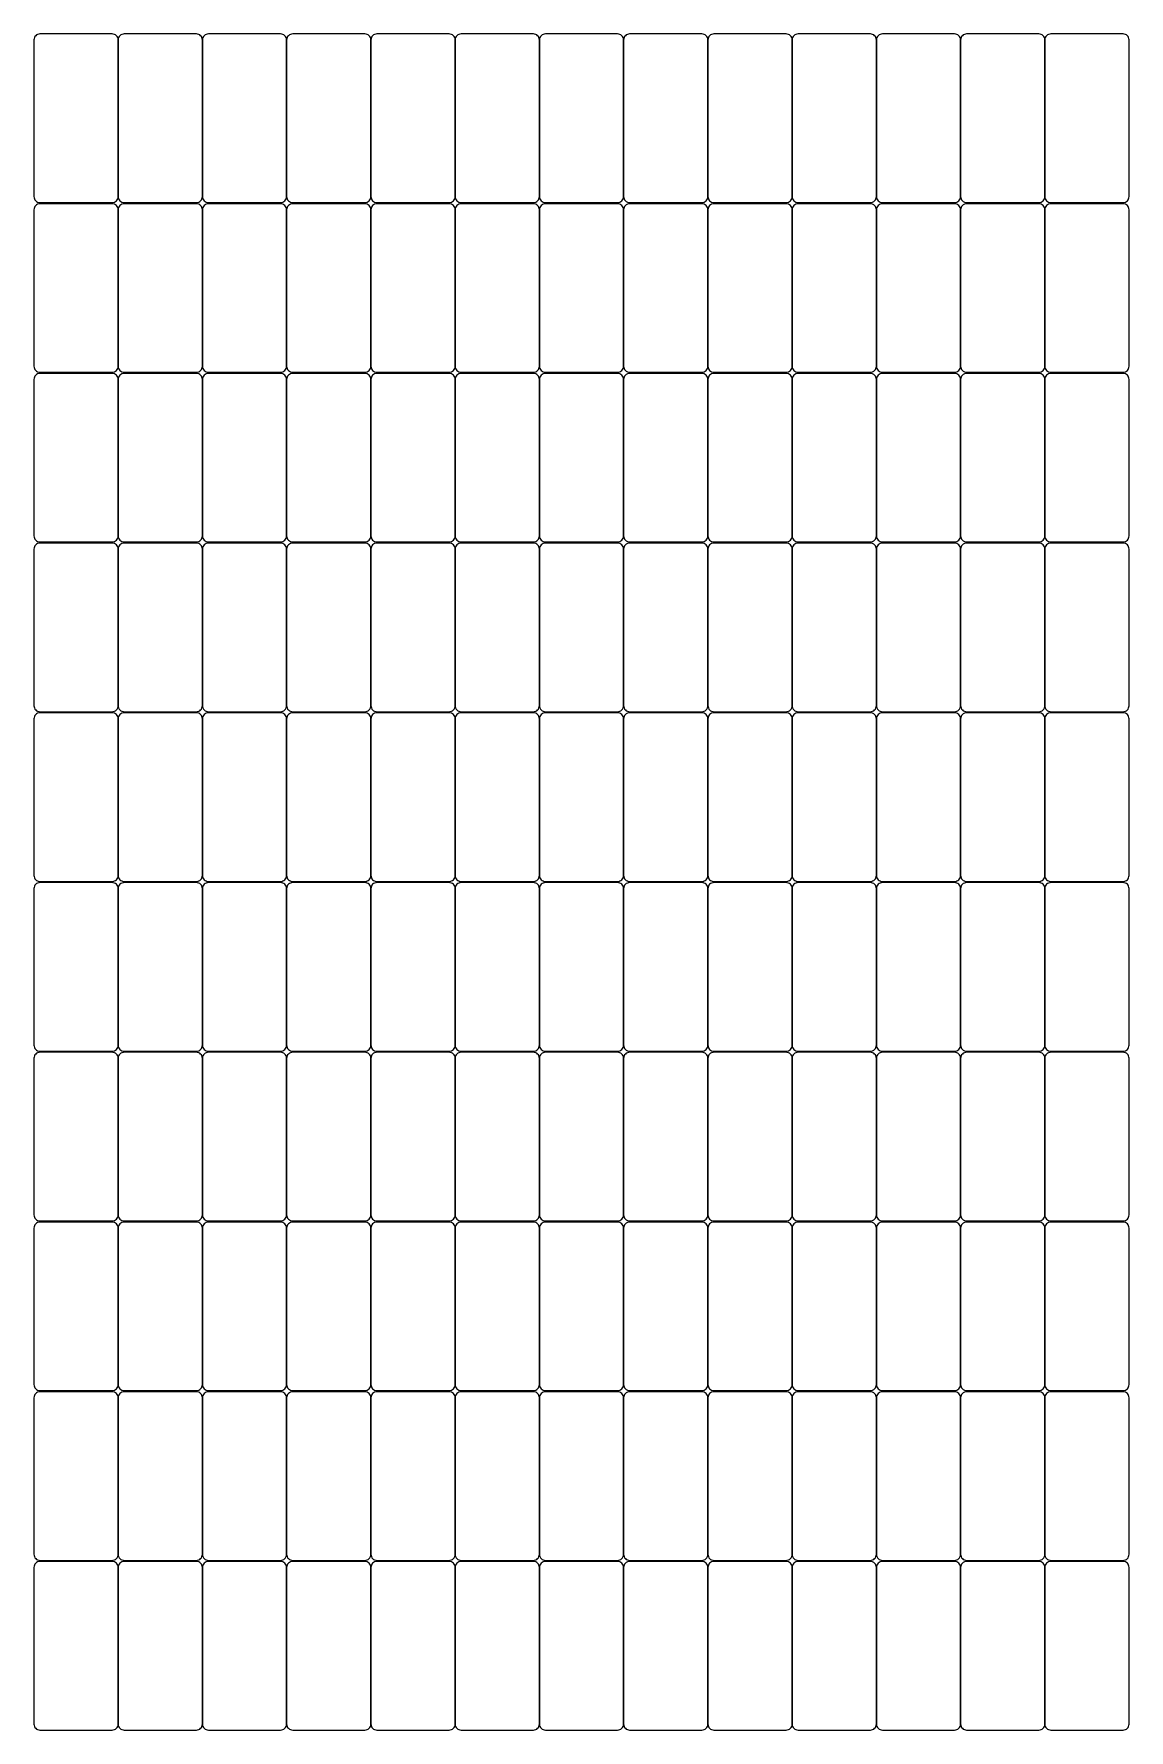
# Model space of a CAD drawing. Header units: inches. Extents: x 0.6 to 23.4, y -35.6 to -0.4.
import ezdxf

# ---------------------------------------------------------------- set-up
doc = ezdxf.new("R2010")
doc.units = ezdxf.units.IN

msp = doc.modelspace()

# ---------------------------------------------------------------- linework, layer by layer
for points in [[(2.252, -3.893, 0.414214), (2.377, -3.768), (2.377, -0.518, 0.414214), (2.252, -0.393), (0.752, -0.393, 0.414214), (0.627, -0.518), (0.627, -3.768, 0.414214), (0.752, -3.893)], [(4.002, -3.893, 0.414214), (4.127, -3.768), (4.127, -0.518, 0.414214), (4.002, -0.393), (2.502, -0.393, 0.414214), (2.377, -0.518), (2.377, -3.768, 0.414214), (2.502, -3.893)], [(5.752, -3.893, 0.414214), (5.877, -3.768), (5.877, -0.518, 0.414214), (5.752, -0.393), (4.252, -0.393, 0.414214), (4.127, -0.518), (4.127, -3.768, 0.414214), (4.252, -3.893)], [(7.502, -3.893, 0.414214), (7.627, -3.768), (7.627, -0.518, 0.414214), (7.502, -0.393), (6.002, -0.393, 0.414214), (5.877, -0.518), (5.877, -3.768, 0.414214), (6.002, -3.893)], [(9.252, -3.893, 0.414214), (9.377, -3.768), (9.377, -0.518, 0.414214), (9.252, -0.393), (7.752, -0.393, 0.414214), (7.627, -0.518), (7.627, -3.768, 0.414214), (7.752, -3.893)], [(11.002, -3.893, 0.414214), (11.127, -3.768), (11.127, -0.518, 0.414214), (11.002, -0.393), (9.502, -0.393, 0.414214), (9.377, -0.518), (9.377, -3.768, 0.414214), (9.502, -3.893)], [(12.752, -3.893, 0.414214), (12.877, -3.768), (12.877, -0.518, 0.414214), (12.752, -0.393), (11.252, -0.393, 0.414214), (11.127, -0.518), (11.127, -3.768, 0.414214), (11.252, -3.893)], [(14.502, -3.893, 0.414214), (14.627, -3.768), (14.627, -0.518, 0.414214), (14.502, -0.393), (13.002, -0.393, 0.414214), (12.877, -0.518), (12.877, -3.768, 0.414214), (13.002, -3.893)], [(16.252, -3.893, 0.414214), (16.377, -3.768), (16.377, -0.518, 0.414214), (16.252, -0.393), (14.752, -0.393, 0.414214), (14.627, -0.518), (14.627, -3.768, 0.414214), (14.752, -3.893)], [(18.002, -3.893, 0.414214), (18.127, -3.768), (18.127, -0.518, 0.414214), (18.002, -0.393), (16.502, -0.393, 0.414214), (16.377, -0.518), (16.377, -3.768, 0.414214), (16.502, -3.893)], [(19.752, -3.893, 0.414214), (19.877, -3.768), (19.877, -0.518, 0.414214), (19.752, -0.393), (18.252, -0.393, 0.414214), (18.127, -0.518), (18.127, -3.768, 0.414214), (18.252, -3.893)], [(21.502, -3.893, 0.414214), (21.627, -3.768), (21.627, -0.518, 0.414214), (21.502, -0.393), (20.002, -0.393, 0.414214), (19.877, -0.518), (19.877, -3.768, 0.414214), (20.002, -3.893)], [(23.252, -3.893, 0.414214), (23.377, -3.768), (23.377, -0.518, 0.414214), (23.252, -0.393), (21.752, -0.393, 0.414214), (21.627, -0.518), (21.627, -3.768, 0.414214), (21.752, -3.893)], [(2.252, -7.417, 0.414214), (2.377, -7.292), (2.377, -4.042, 0.414214), (2.252, -3.917), (0.752, -3.917, 0.414214), (0.627, -4.042), (0.627, -7.292, 0.414214), (0.752, -7.417)], [(4.002, -7.417, 0.414214), (4.127, -7.292), (4.127, -4.042, 0.414214), (4.002, -3.917), (2.502, -3.917, 0.414214), (2.377, -4.042), (2.377, -7.292, 0.414214), (2.502, -7.417)], [(5.752, -7.417, 0.414214), (5.877, -7.292), (5.877, -4.042, 0.414214), (5.752, -3.917), (4.252, -3.917, 0.414214), (4.127, -4.042), (4.127, -7.292, 0.414214), (4.252, -7.417)], [(7.502, -7.417, 0.414214), (7.627, -7.292), (7.627, -4.042, 0.414214), (7.502, -3.917), (6.002, -3.917, 0.414214), (5.877, -4.042), (5.877, -7.292, 0.414214), (6.002, -7.417)], [(9.252, -7.417, 0.414214), (9.377, -7.292), (9.377, -4.042, 0.414214), (9.252, -3.917), (7.752, -3.917, 0.414214), (7.627, -4.042), (7.627, -7.292, 0.414214), (7.752, -7.417)], [(11.002, -7.417, 0.414214), (11.127, -7.292), (11.127, -4.042, 0.414214), (11.002, -3.917), (9.502, -3.917, 0.414214), (9.377, -4.042), (9.377, -7.292, 0.414214), (9.502, -7.417)], [(12.752, -7.417, 0.414214), (12.877, -7.292), (12.877, -4.042, 0.414214), (12.752, -3.917), (11.252, -3.917, 0.414214), (11.127, -4.042), (11.127, -7.292, 0.414214), (11.252, -7.417)], [(14.502, -7.417, 0.414214), (14.627, -7.292), (14.627, -4.042, 0.414214), (14.502, -3.917), (13.002, -3.917, 0.414214), (12.877, -4.042), (12.877, -7.292, 0.414214), (13.002, -7.417)], [(16.252, -7.417, 0.414214), (16.377, -7.292), (16.377, -4.042, 0.414214), (16.252, -3.917), (14.752, -3.917, 0.414214), (14.627, -4.042), (14.627, -7.292, 0.414214), (14.752, -7.417)], [(18.002, -7.417, 0.414214), (18.127, -7.292), (18.127, -4.042, 0.414214), (18.002, -3.917), (16.502, -3.917, 0.414214), (16.377, -4.042), (16.377, -7.292, 0.414214), (16.502, -7.417)], [(19.752, -7.417, 0.414214), (19.877, -7.292), (19.877, -4.042, 0.414214), (19.752, -3.917), (18.252, -3.917, 0.414214), (18.127, -4.042), (18.127, -7.292, 0.414214), (18.252, -7.417)], [(21.502, -7.417, 0.414214), (21.627, -7.292), (21.627, -4.042, 0.414214), (21.502, -3.917), (20.002, -3.917, 0.414214), (19.877, -4.042), (19.877, -7.292, 0.414214), (20.002, -7.417)], [(23.252, -7.417, 0.414214), (23.377, -7.292), (23.377, -4.042, 0.414214), (23.252, -3.917), (21.752, -3.917, 0.414214), (21.627, -4.042), (21.627, -7.292, 0.414214), (21.752, -7.417)], [(2.252, -10.94, 0.414214), (2.377, -10.815), (2.377, -7.565, 0.414214), (2.252, -7.44), (0.752, -7.44, 0.414214), (0.627, -7.565), (0.627, -10.815, 0.414214), (0.752, -10.94)], [(4.002, -10.94, 0.414214), (4.127, -10.815), (4.127, -7.565, 0.414214), (4.002, -7.44), (2.502, -7.44, 0.414214), (2.377, -7.565), (2.377, -10.815, 0.414214), (2.502, -10.94)], [(5.752, -10.94, 0.414214), (5.877, -10.815), (5.877, -7.565, 0.414214), (5.752, -7.44), (4.252, -7.44, 0.414214), (4.127, -7.565), (4.127, -10.815, 0.414214), (4.252, -10.94)], [(7.502, -10.94, 0.414214), (7.627, -10.815), (7.627, -7.565, 0.414214), (7.502, -7.44), (6.002, -7.44, 0.414214), (5.877, -7.565), (5.877, -10.815, 0.414214), (6.002, -10.94)], [(9.252, -10.94, 0.414214), (9.377, -10.815), (9.377, -7.565, 0.414214), (9.252, -7.44), (7.752, -7.44, 0.414214), (7.627, -7.565), (7.627, -10.815, 0.414214), (7.752, -10.94)], [(11.002, -10.94, 0.414214), (11.127, -10.815), (11.127, -7.565, 0.414214), (11.002, -7.44), (9.502, -7.44, 0.414214), (9.377, -7.565), (9.377, -10.815, 0.414214), (9.502, -10.94)], [(12.752, -10.94, 0.414214), (12.877, -10.815), (12.877, -7.565, 0.414214), (12.752, -7.44), (11.252, -7.44, 0.414214), (11.127, -7.565), (11.127, -10.815, 0.414214), (11.252, -10.94)], [(14.502, -10.94, 0.414214), (14.627, -10.815), (14.627, -7.565, 0.414214), (14.502, -7.44), (13.002, -7.44, 0.414214), (12.877, -7.565), (12.877, -10.815, 0.414214), (13.002, -10.94)], [(16.252, -10.94, 0.414214), (16.377, -10.815), (16.377, -7.565, 0.414214), (16.252, -7.44), (14.752, -7.44, 0.414214), (14.627, -7.565), (14.627, -10.815, 0.414214), (14.752, -10.94)], [(18.002, -10.94, 0.414214), (18.127, -10.815), (18.127, -7.565, 0.414214), (18.002, -7.44), (16.502, -7.44, 0.414214), (16.377, -7.565), (16.377, -10.815, 0.414214), (16.502, -10.94)], [(19.752, -10.94, 0.414214), (19.877, -10.815), (19.877, -7.565, 0.414214), (19.752, -7.44), (18.252, -7.44, 0.414214), (18.127, -7.565), (18.127, -10.815, 0.414214), (18.252, -10.94)], [(21.502, -10.94, 0.414214), (21.627, -10.815), (21.627, -7.565, 0.414214), (21.502, -7.44), (20.002, -7.44, 0.414214), (19.877, -7.565), (19.877, -10.815, 0.414214), (20.002, -10.94)], [(23.252, -10.94, 0.414214), (23.377, -10.815), (23.377, -7.565, 0.414214), (23.252, -7.44), (21.752, -7.44, 0.414214), (21.627, -7.565), (21.627, -10.815, 0.414214), (21.752, -10.94)], [(2.252, -14.463, 0.414214), (2.377, -14.338), (2.377, -11.088, 0.414214), (2.252, -10.963), (0.752, -10.963, 0.414214), (0.627, -11.088), (0.627, -14.338, 0.414214), (0.752, -14.463)], [(4.002, -14.463, 0.414214), (4.127, -14.338), (4.127, -11.088, 0.414214), (4.002, -10.963), (2.502, -10.963, 0.414214), (2.377, -11.088), (2.377, -14.338, 0.414214), (2.502, -14.463)], [(5.752, -14.463, 0.414214), (5.877, -14.338), (5.877, -11.088, 0.414214), (5.752, -10.963), (4.252, -10.963, 0.414214), (4.127, -11.088), (4.127, -14.338, 0.414214), (4.252, -14.463)], [(7.502, -14.463, 0.414214), (7.627, -14.338), (7.627, -11.088, 0.414214), (7.502, -10.963), (6.002, -10.963, 0.414214), (5.877, -11.088), (5.877, -14.338, 0.414214), (6.002, -14.463)], [(9.252, -14.463, 0.414214), (9.377, -14.338), (9.377, -11.088, 0.414214), (9.252, -10.963), (7.752, -10.963, 0.414214), (7.627, -11.088), (7.627, -14.338, 0.414214), (7.752, -14.463)], [(11.002, -14.463, 0.414214), (11.127, -14.338), (11.127, -11.088, 0.414214), (11.002, -10.963), (9.502, -10.963, 0.414214), (9.377, -11.088), (9.377, -14.338, 0.414214), (9.502, -14.463)], [(12.752, -14.463, 0.414214), (12.877, -14.338), (12.877, -11.088, 0.414214), (12.752, -10.963), (11.252, -10.963, 0.414214), (11.127, -11.088), (11.127, -14.338, 0.414214), (11.252, -14.463)], [(14.502, -14.463, 0.414214), (14.627, -14.338), (14.627, -11.088, 0.414214), (14.502, -10.963), (13.002, -10.963, 0.414214), (12.877, -11.088), (12.877, -14.338, 0.414214), (13.002, -14.463)], [(16.252, -14.463, 0.414214), (16.377, -14.338), (16.377, -11.088, 0.414214), (16.252, -10.963), (14.752, -10.963, 0.414214), (14.627, -11.088), (14.627, -14.338, 0.414214), (14.752, -14.463)], [(18.002, -14.463, 0.414214), (18.127, -14.338), (18.127, -11.088, 0.414214), (18.002, -10.963), (16.502, -10.963, 0.414214), (16.377, -11.088), (16.377, -14.338, 0.414214), (16.502, -14.463)], [(19.752, -14.463, 0.414214), (19.877, -14.338), (19.877, -11.088, 0.414214), (19.752, -10.963), (18.252, -10.963, 0.414214), (18.127, -11.088), (18.127, -14.338, 0.414214), (18.252, -14.463)], [(21.502, -14.463, 0.414214), (21.627, -14.338), (21.627, -11.088, 0.414214), (21.502, -10.963), (20.002, -10.963, 0.414214), (19.877, -11.088), (19.877, -14.338, 0.414214), (20.002, -14.463)], [(23.252, -14.463, 0.414214), (23.377, -14.338), (23.377, -11.088, 0.414214), (23.252, -10.963), (21.752, -10.963, 0.414214), (21.627, -11.088), (21.627, -14.338, 0.414214), (21.752, -14.463)], [(2.252, -17.987, 0.414214), (2.377, -17.862), (2.377, -14.612, 0.414214), (2.252, -14.487), (0.752, -14.487, 0.414214), (0.627, -14.612), (0.627, -17.862, 0.414214), (0.752, -17.987)], [(4.002, -17.987, 0.414214), (4.127, -17.862), (4.127, -14.612, 0.414214), (4.002, -14.487), (2.502, -14.487, 0.414214), (2.377, -14.612), (2.377, -17.862, 0.414214), (2.502, -17.987)], [(5.752, -17.987, 0.414214), (5.877, -17.862), (5.877, -14.612, 0.414214), (5.752, -14.487), (4.252, -14.487, 0.414214), (4.127, -14.612), (4.127, -17.862, 0.414214), (4.252, -17.987)], [(7.502, -17.987, 0.414214), (7.627, -17.862), (7.627, -14.612, 0.414214), (7.502, -14.487), (6.002, -14.487, 0.414214), (5.877, -14.612), (5.877, -17.862, 0.414214), (6.002, -17.987)], [(9.252, -17.987, 0.414214), (9.377, -17.862), (9.377, -14.612, 0.414214), (9.252, -14.487), (7.752, -14.487, 0.414214), (7.627, -14.612), (7.627, -17.862, 0.414214), (7.752, -17.987)], [(11.002, -17.987, 0.414214), (11.127, -17.862), (11.127, -14.612, 0.414214), (11.002, -14.487), (9.502, -14.487, 0.414214), (9.377, -14.612), (9.377, -17.862, 0.414214), (9.502, -17.987)], [(12.752, -17.987, 0.414214), (12.877, -17.862), (12.877, -14.612, 0.414214), (12.752, -14.487), (11.252, -14.487, 0.414214), (11.127, -14.612), (11.127, -17.862, 0.414214), (11.252, -17.987)], [(14.502, -17.987, 0.414214), (14.627, -17.862), (14.627, -14.612, 0.414214), (14.502, -14.487), (13.002, -14.487, 0.414214), (12.877, -14.612), (12.877, -17.862, 0.414214), (13.002, -17.987)], [(16.252, -17.987, 0.414214), (16.377, -17.862), (16.377, -14.612, 0.414214), (16.252, -14.487), (14.752, -14.487, 0.414214), (14.627, -14.612), (14.627, -17.862, 0.414214), (14.752, -17.987)], [(18.002, -17.987, 0.414214), (18.127, -17.862), (18.127, -14.612, 0.414214), (18.002, -14.487), (16.502, -14.487, 0.414214), (16.377, -14.612), (16.377, -17.862, 0.414214), (16.502, -17.987)], [(19.752, -17.987, 0.414214), (19.877, -17.862), (19.877, -14.612, 0.414214), (19.752, -14.487), (18.252, -14.487, 0.414214), (18.127, -14.612), (18.127, -17.862, 0.414214), (18.252, -17.987)], [(21.502, -17.987, 0.414214), (21.627, -17.862), (21.627, -14.612, 0.414214), (21.502, -14.487), (20.002, -14.487, 0.414214), (19.877, -14.612), (19.877, -17.862, 0.414214), (20.002, -17.987)], [(23.252, -17.987, 0.414214), (23.377, -17.862), (23.377, -14.612, 0.414214), (23.252, -14.487), (21.752, -14.487, 0.414214), (21.627, -14.612), (21.627, -17.862, 0.414214), (21.752, -17.987)], [(2.252, -21.51, 0.414214), (2.377, -21.385), (2.377, -18.135, 0.414214), (2.252, -18.01), (0.752, -18.01, 0.414214), (0.627, -18.135), (0.627, -21.385, 0.414214), (0.752, -21.51)], [(4.002, -21.51, 0.414214), (4.127, -21.385), (4.127, -18.135, 0.414214), (4.002, -18.01), (2.502, -18.01, 0.414214), (2.377, -18.135), (2.377, -21.385, 0.414214), (2.502, -21.51)], [(5.752, -21.51, 0.414214), (5.877, -21.385), (5.877, -18.135, 0.414214), (5.752, -18.01), (4.252, -18.01, 0.414214), (4.127, -18.135), (4.127, -21.385, 0.414214), (4.252, -21.51)], [(7.502, -21.51, 0.414214), (7.627, -21.385), (7.627, -18.135, 0.414214), (7.502, -18.01), (6.002, -18.01, 0.414214), (5.877, -18.135), (5.877, -21.385, 0.414214), (6.002, -21.51)], [(9.252, -21.51, 0.414214), (9.377, -21.385), (9.377, -18.135, 0.414214), (9.252, -18.01), (7.752, -18.01, 0.414214), (7.627, -18.135), (7.627, -21.385, 0.414214), (7.752, -21.51)], [(11.002, -21.51, 0.414214), (11.127, -21.385), (11.127, -18.135, 0.414214), (11.002, -18.01), (9.502, -18.01, 0.414214), (9.377, -18.135), (9.377, -21.385, 0.414214), (9.502, -21.51)], [(12.752, -21.51, 0.414214), (12.877, -21.385), (12.877, -18.135, 0.414214), (12.752, -18.01), (11.252, -18.01, 0.414214), (11.127, -18.135), (11.127, -21.385, 0.414214), (11.252, -21.51)], [(14.502, -21.51, 0.414214), (14.627, -21.385), (14.627, -18.135, 0.414214), (14.502, -18.01), (13.002, -18.01, 0.414214), (12.877, -18.135), (12.877, -21.385, 0.414214), (13.002, -21.51)], [(16.252, -21.51, 0.414214), (16.377, -21.385), (16.377, -18.135, 0.414214), (16.252, -18.01), (14.752, -18.01, 0.414214), (14.627, -18.135), (14.627, -21.385, 0.414214), (14.752, -21.51)], [(18.002, -21.51, 0.414214), (18.127, -21.385), (18.127, -18.135, 0.414214), (18.002, -18.01), (16.502, -18.01, 0.414214), (16.377, -18.135), (16.377, -21.385, 0.414214), (16.502, -21.51)], [(19.752, -21.51, 0.414214), (19.877, -21.385), (19.877, -18.135, 0.414214), (19.752, -18.01), (18.252, -18.01, 0.414214), (18.127, -18.135), (18.127, -21.385, 0.414214), (18.252, -21.51)], [(21.502, -21.51, 0.414214), (21.627, -21.385), (21.627, -18.135, 0.414214), (21.502, -18.01), (20.002, -18.01, 0.414214), (19.877, -18.135), (19.877, -21.385, 0.414214), (20.002, -21.51)], [(23.252, -21.51, 0.414214), (23.377, -21.385), (23.377, -18.135, 0.414214), (23.252, -18.01), (21.752, -18.01, 0.414214), (21.627, -18.135), (21.627, -21.385, 0.414214), (21.752, -21.51)], [(2.252, -25.033, 0.414214), (2.377, -24.908), (2.377, -21.658, 0.414214), (2.252, -21.533), (0.752, -21.533, 0.414214), (0.627, -21.658), (0.627, -24.908, 0.414214), (0.752, -25.033)], [(4.002, -25.033, 0.414214), (4.127, -24.908), (4.127, -21.658, 0.414214), (4.002, -21.533), (2.502, -21.533, 0.414214), (2.377, -21.658), (2.377, -24.908, 0.414214), (2.502, -25.033)], [(5.752, -25.033, 0.414214), (5.877, -24.908), (5.877, -21.658, 0.414214), (5.752, -21.533), (4.252, -21.533, 0.414214), (4.127, -21.658), (4.127, -24.908, 0.414214), (4.252, -25.033)], [(7.502, -25.033, 0.414214), (7.627, -24.908), (7.627, -21.658, 0.414214), (7.502, -21.533), (6.002, -21.533, 0.414214), (5.877, -21.658), (5.877, -24.908, 0.414214), (6.002, -25.033)], [(9.252, -25.033, 0.414214), (9.377, -24.908), (9.377, -21.658, 0.414214), (9.252, -21.533), (7.752, -21.533, 0.414214), (7.627, -21.658), (7.627, -24.908, 0.414214), (7.752, -25.033)], [(11.002, -25.033, 0.414214), (11.127, -24.908), (11.127, -21.658, 0.414214), (11.002, -21.533), (9.502, -21.533, 0.414214), (9.377, -21.658), (9.377, -24.908, 0.414214), (9.502, -25.033)], [(12.752, -25.033, 0.414214), (12.877, -24.908), (12.877, -21.658, 0.414214), (12.752, -21.533), (11.252, -21.533, 0.414214), (11.127, -21.658), (11.127, -24.908, 0.414214), (11.252, -25.033)], [(14.502, -25.033, 0.414214), (14.627, -24.908), (14.627, -21.658, 0.414214), (14.502, -21.533), (13.002, -21.533, 0.414214), (12.877, -21.658), (12.877, -24.908, 0.414214), (13.002, -25.033)], [(16.252, -25.033, 0.414214), (16.377, -24.908), (16.377, -21.658, 0.414214), (16.252, -21.533), (14.752, -21.533, 0.414214), (14.627, -21.658), (14.627, -24.908, 0.414214), (14.752, -25.033)], [(18.002, -25.033, 0.414214), (18.127, -24.908), (18.127, -21.658, 0.414214), (18.002, -21.533), (16.502, -21.533, 0.414214), (16.377, -21.658), (16.377, -24.908, 0.414214), (16.502, -25.033)], [(19.752, -25.033, 0.414214), (19.877, -24.908), (19.877, -21.658, 0.414214), (19.752, -21.533), (18.252, -21.533, 0.414214), (18.127, -21.658), (18.127, -24.908, 0.414214), (18.252, -25.033)], [(21.502, -25.033, 0.414214), (21.627, -24.908), (21.627, -21.658, 0.414214), (21.502, -21.533), (20.002, -21.533, 0.414214), (19.877, -21.658), (19.877, -24.908, 0.414214), (20.002, -25.033)], [(23.252, -25.033, 0.414214), (23.377, -24.908), (23.377, -21.658, 0.414214), (23.252, -21.533), (21.752, -21.533, 0.414214), (21.627, -21.658), (21.627, -24.908, 0.414214), (21.752, -25.033)], [(2.252, -28.557, 0.414214), (2.377, -28.432), (2.377, -25.182, 0.414214), (2.252, -25.057), (0.752, -25.057, 0.414214), (0.627, -25.182), (0.627, -28.432, 0.414214), (0.752, -28.557)], [(4.002, -28.557, 0.414214), (4.127, -28.432), (4.127, -25.182, 0.414214), (4.002, -25.057), (2.502, -25.057, 0.414214), (2.377, -25.182), (2.377, -28.432, 0.414214), (2.502, -28.557)], [(5.752, -28.557, 0.414214), (5.877, -28.432), (5.877, -25.182, 0.414214), (5.752, -25.057), (4.252, -25.057, 0.414214), (4.127, -25.182), (4.127, -28.432, 0.414214), (4.252, -28.557)], [(7.502, -28.557, 0.414214), (7.627, -28.432), (7.627, -25.182, 0.414214), (7.502, -25.057), (6.002, -25.057, 0.414214), (5.877, -25.182), (5.877, -28.432, 0.414214), (6.002, -28.557)], [(9.252, -28.557, 0.414214), (9.377, -28.432), (9.377, -25.182, 0.414214), (9.252, -25.057), (7.752, -25.057, 0.414214), (7.627, -25.182), (7.627, -28.432, 0.414214), (7.752, -28.557)], [(11.002, -28.557, 0.414214), (11.127, -28.432), (11.127, -25.182, 0.414214), (11.002, -25.057), (9.502, -25.057, 0.414214), (9.377, -25.182), (9.377, -28.432, 0.414214), (9.502, -28.557)], [(12.752, -28.557, 0.414214), (12.877, -28.432), (12.877, -25.182, 0.414214), (12.752, -25.057), (11.252, -25.057, 0.414214), (11.127, -25.182), (11.127, -28.432, 0.414214), (11.252, -28.557)], [(14.502, -28.557, 0.414214), (14.627, -28.432), (14.627, -25.182, 0.414214), (14.502, -25.057), (13.002, -25.057, 0.414214), (12.877, -25.182), (12.877, -28.432, 0.414214), (13.002, -28.557)], [(16.252, -28.557, 0.414214), (16.377, -28.432), (16.377, -25.182, 0.414214), (16.252, -25.057), (14.752, -25.057, 0.414214), (14.627, -25.182), (14.627, -28.432, 0.414214), (14.752, -28.557)], [(18.002, -28.557, 0.414214), (18.127, -28.432), (18.127, -25.182, 0.414214), (18.002, -25.057), (16.502, -25.057, 0.414214), (16.377, -25.182), (16.377, -28.432, 0.414214), (16.502, -28.557)], [(19.752, -28.557, 0.414214), (19.877, -28.432), (19.877, -25.182, 0.414214), (19.752, -25.057), (18.252, -25.057, 0.414214), (18.127, -25.182), (18.127, -28.432, 0.414214), (18.252, -28.557)], [(21.502, -28.557, 0.414214), (21.627, -28.432), (21.627, -25.182, 0.414214), (21.502, -25.057), (20.002, -25.057, 0.414214), (19.877, -25.182), (19.877, -28.432, 0.414214), (20.002, -28.557)], [(23.252, -28.557, 0.414214), (23.377, -28.432), (23.377, -25.182, 0.414214), (23.252, -25.057), (21.752, -25.057, 0.414214), (21.627, -25.182), (21.627, -28.432, 0.414214), (21.752, -28.557)], [(2.252, -32.08, 0.414214), (2.377, -31.955), (2.377, -28.705, 0.414214), (2.252, -28.58), (0.752, -28.58, 0.414214), (0.627, -28.705), (0.627, -31.955, 0.414214), (0.752, -32.08)], [(4.002, -32.08, 0.414214), (4.127, -31.955), (4.127, -28.705, 0.414214), (4.002, -28.58), (2.502, -28.58, 0.414214), (2.377, -28.705), (2.377, -31.955, 0.414214), (2.502, -32.08)], [(5.752, -32.08, 0.414214), (5.877, -31.955), (5.877, -28.705, 0.414214), (5.752, -28.58), (4.252, -28.58, 0.414214), (4.127, -28.705), (4.127, -31.955, 0.414214), (4.252, -32.08)], [(7.502, -32.08, 0.414214), (7.627, -31.955), (7.627, -28.705, 0.414214), (7.502, -28.58), (6.002, -28.58, 0.414214), (5.877, -28.705), (5.877, -31.955, 0.414214), (6.002, -32.08)], [(9.252, -32.08, 0.414214), (9.377, -31.955), (9.377, -28.705, 0.414214), (9.252, -28.58), (7.752, -28.58, 0.414214), (7.627, -28.705), (7.627, -31.955, 0.414214), (7.752, -32.08)], [(11.002, -32.08, 0.414214), (11.127, -31.955), (11.127, -28.705, 0.414214), (11.002, -28.58), (9.502, -28.58, 0.414214), (9.377, -28.705), (9.377, -31.955, 0.414214), (9.502, -32.08)], [(12.752, -32.08, 0.414214), (12.877, -31.955), (12.877, -28.705, 0.414214), (12.752, -28.58), (11.252, -28.58, 0.414214), (11.127, -28.705), (11.127, -31.955, 0.414214), (11.252, -32.08)], [(14.502, -32.08, 0.414214), (14.627, -31.955), (14.627, -28.705, 0.414214), (14.502, -28.58), (13.002, -28.58, 0.414214), (12.877, -28.705), (12.877, -31.955, 0.414214), (13.002, -32.08)], [(16.252, -32.08, 0.414214), (16.377, -31.955), (16.377, -28.705, 0.414214), (16.252, -28.58), (14.752, -28.58, 0.414214), (14.627, -28.705), (14.627, -31.955, 0.414214), (14.752, -32.08)], [(18.002, -32.08, 0.414214), (18.127, -31.955), (18.127, -28.705, 0.414214), (18.002, -28.58), (16.502, -28.58, 0.414214), (16.377, -28.705), (16.377, -31.955, 0.414214), (16.502, -32.08)], [(19.752, -32.08, 0.414214), (19.877, -31.955), (19.877, -28.705, 0.414214), (19.752, -28.58), (18.252, -28.58, 0.414214), (18.127, -28.705), (18.127, -31.955, 0.414214), (18.252, -32.08)], [(21.502, -32.08, 0.414214), (21.627, -31.955), (21.627, -28.705, 0.414214), (21.502, -28.58), (20.002, -28.58, 0.414214), (19.877, -28.705), (19.877, -31.955, 0.414214), (20.002, -32.08)], [(23.252, -32.08, 0.414214), (23.377, -31.955), (23.377, -28.705, 0.414214), (23.252, -28.58), (21.752, -28.58, 0.414214), (21.627, -28.705), (21.627, -31.955, 0.414214), (21.752, -32.08)], [(2.252, -35.603, 0.414214), (2.377, -35.478), (2.377, -32.228, 0.414214), (2.252, -32.103), (0.752, -32.103, 0.414214), (0.627, -32.228), (0.627, -35.478, 0.414214), (0.752, -35.603)], [(4.002, -35.603, 0.414214), (4.127, -35.478), (4.127, -32.228, 0.414214), (4.002, -32.103), (2.502, -32.103, 0.414214), (2.377, -32.228), (2.377, -35.478, 0.414214), (2.502, -35.603)], [(5.752, -35.603, 0.414214), (5.877, -35.478), (5.877, -32.228, 0.414214), (5.752, -32.103), (4.252, -32.103, 0.414214), (4.127, -32.228), (4.127, -35.478, 0.414214), (4.252, -35.603)], [(7.502, -35.603, 0.414214), (7.627, -35.478), (7.627, -32.228, 0.414214), (7.502, -32.103), (6.002, -32.103, 0.414214), (5.877, -32.228), (5.877, -35.478, 0.414214), (6.002, -35.603)], [(9.252, -35.603, 0.414214), (9.377, -35.478), (9.377, -32.228, 0.414214), (9.252, -32.103), (7.752, -32.103, 0.414214), (7.627, -32.228), (7.627, -35.478, 0.414214), (7.752, -35.603)], [(11.002, -35.603, 0.414214), (11.127, -35.478), (11.127, -32.228, 0.414214), (11.002, -32.103), (9.502, -32.103, 0.414214), (9.377, -32.228), (9.377, -35.478, 0.414214), (9.502, -35.603)], [(12.752, -35.603, 0.414214), (12.877, -35.478), (12.877, -32.228, 0.414214), (12.752, -32.103), (11.252, -32.103, 0.414214), (11.127, -32.228), (11.127, -35.478, 0.414214), (11.252, -35.603)], [(14.502, -35.603, 0.414214), (14.627, -35.478), (14.627, -32.228, 0.414214), (14.502, -32.103), (13.002, -32.103, 0.414214), (12.877, -32.228), (12.877, -35.478, 0.414214), (13.002, -35.603)], [(16.252, -35.603, 0.414214), (16.377, -35.478), (16.377, -32.228, 0.414214), (16.252, -32.103), (14.752, -32.103, 0.414214), (14.627, -32.228), (14.627, -35.478, 0.414214), (14.752, -35.603)], [(18.002, -35.603, 0.414214), (18.127, -35.478), (18.127, -32.228, 0.414214), (18.002, -32.103), (16.502, -32.103, 0.414214), (16.377, -32.228), (16.377, -35.478, 0.414214), (16.502, -35.603)], [(19.752, -35.603, 0.414214), (19.877, -35.478), (19.877, -32.228, 0.414214), (19.752, -32.103), (18.252, -32.103, 0.414214), (18.127, -32.228), (18.127, -35.478, 0.414214), (18.252, -35.603)], [(21.502, -35.603, 0.414214), (21.627, -35.478), (21.627, -32.228, 0.414214), (21.502, -32.103), (20.002, -32.103, 0.414214), (19.877, -32.228), (19.877, -35.478, 0.414214), (20.002, -35.603)], [(23.252, -35.603, 0.414214), (23.377, -35.478), (23.377, -32.228, 0.414214), (23.252, -32.103), (21.752, -32.103, 0.414214), (21.627, -32.228), (21.627, -35.478, 0.414214), (21.752, -35.603)]]:
    msp.add_lwpolyline(points, format="xyb", close=True)

doc.saveas('drawing.dxf')
